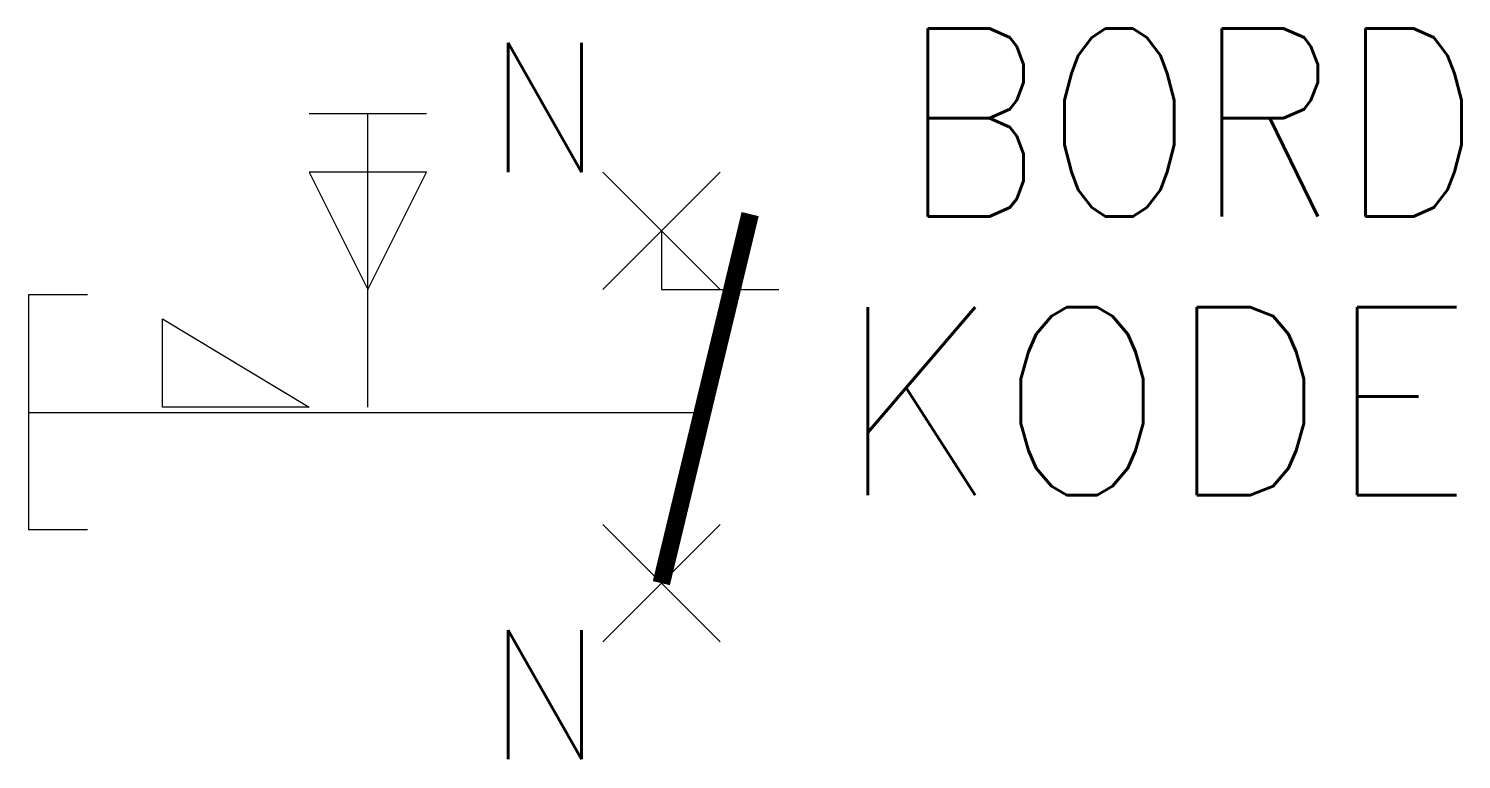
# Model space of a CAD drawing. Extents: x 271.7 to 296.1, y 201 to 213.4.
import ezdxf
from ezdxf.enums import TextEntityAlignment as Align

# ---------------------------------------------------------------- set-up
doc = ezdxf.new("R2010")
doc.units = 0
doc.header["$LTSCALE"] = 6
doc.header["$PDMODE"] = 3
doc.linetypes.add('DASHED', pattern=[0])
for name, color, linetype in [('1', 8, 'CONTINUOUS'), ('10', 8, 'DASHED'), ('11', 30, 'DASHED'), ('12', 30, 'DASHED'), ('3', 30, 'CONTINUOUS'), ('9', 8, 'DASHED'), ('C', 7, 'CONTINUOUS')]:
    doc.layers.add(name, color=color, linetype=linetype)
doc.styles.get("Standard").update_dxf_attribs({"font": 'simplex', "width": 0.85})

# ---------------------------------------------------------------- blocks, each defined once
blk = doc.blocks.new('ELEC043')
at = {"layer": '1', "color": 0}
for p, q in [((-1, 5), (1, 5)), ((1, 4), (-1, 4)), ((-1, 4), (0, 2)), ((0, 2), (1, 4)), ((-3.5, 1.5), (-1, 0)), ((-3.5, 0), (-3.5, 1.5)), ((-1, 0), (-3.5, 0))]:
    blk.add_line(p, q, dxfattribs=at)
at = {"layer": '9', "color": 0}
blk.add_line((0, 0), (0, 5), dxfattribs=at)

msp = doc.modelspace()

# ---------------------------------------------------------------- linework, layer by layer
at = {"layer": '1', "color": 0}
for p, q in [((282.5, 210), (282.5, 209)), ((282.5, 209), (284.5, 209)), ((271.718, 206.909), (283.137, 206.909))]:
    msp.add_line(p, q, dxfattribs=at)
at = {"layer": '1', "color": 0, "const_width": 0.3}
msp.add_lwpolyline([(282.5, 204), (284.013, 210.285)], dxfattribs=at)
at = {"layer": '3', "color": 0}
for p, q in [((271.718, 208.909), (271.718, 204.909)), ((272.718, 208.909), (271.718, 208.909)), ((272.718, 204.909), (271.718, 204.909))]:
    msp.add_line(p, q, dxfattribs=at)
at = {"layer": 'C', "color": 0}
for p in [(282.5, 210), (282.5, 204)]:
    msp.add_point(p, dxfattribs=at)

# ---------------------------------------------------------------- block references
at = {"layer": '1', "color": 0}
msp.add_blockref('ELEC043', (277.5, 207), dxfattribs=at)

# ---------------------------------------------------------------- texts
at = {"layer": '10', "color": 0, "width": 0.95}
for p in [(281.5, 211), (281.5, 201)]:
    msp.add_attdef('N', text='', height=2.2, dxfattribs=at).set_placement(p, align=Align.RIGHT)
at = {"layer": '11', "color": 0, "width": 0.85}
msp.add_attdef('BORD', (286.574, 210.243), '', height=3.2, dxfattribs=at)
at = {"layer": '12', "color": 0, "width": 0.95}
msp.add_attdef('KODE', (285.5, 205.5), '-S', height=3.2, dxfattribs=at)

doc.saveas('drawing.dxf')
